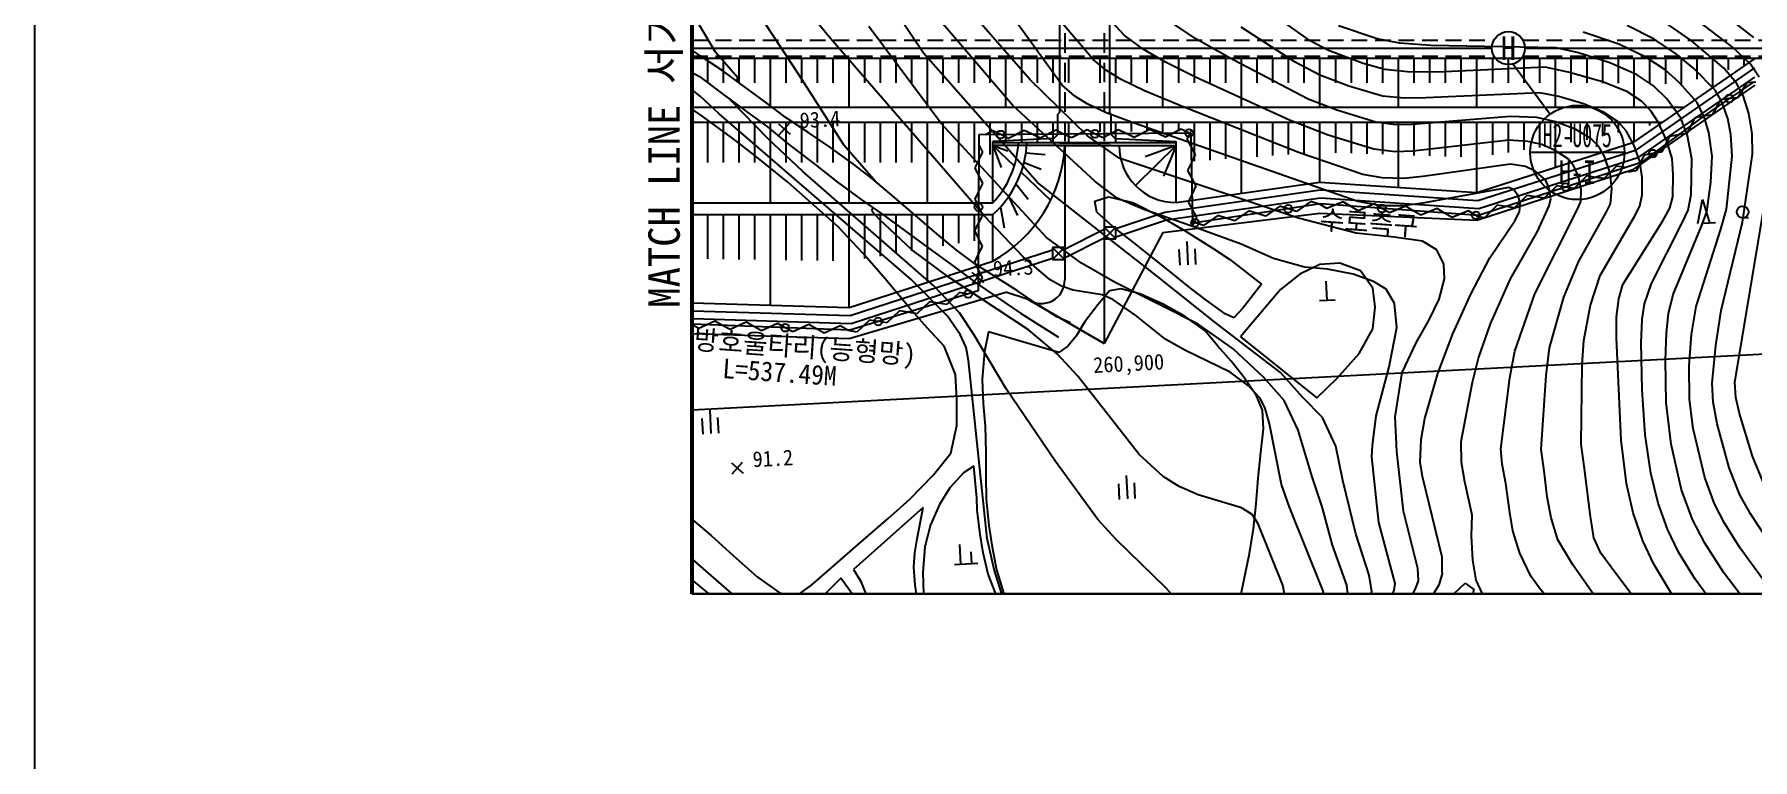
# Model space of a CAD drawing. Header units: millimetres. Extents: x 13158 to 13954, y 1103 to 1809.
# Drawn here: x 13157.9 to 13376.8, y 1392.2 to 1484.6 of the extents above; entities that cross this region are included whole.
import ezdxf
from ezdxf.enums import TextEntityAlignment as Align
from ezdxf.xclip import XClip

# ---------------------------------------------------------------- set-up
doc = ezdxf.new("R2010")
doc.units = ezdxf.units.MM
doc.header["$LTSCALE"] = 10
doc.header["$MEASUREMENT"] = 0
doc.header["$XCLIPFRAME"] = 2
doc.linetypes.add('A-CENTR01', pattern=[2, 1.25, -0.25, 0.25, -0.25])
doc.linetypes.add('HIDDEN', pattern=[0.375, 0.25, -0.125])
for name, color, linetype in [('TN-MACL', 6, 'A-CENTR01'), ('TN-MANH', 4, 'Continuous'), ('TZ-BASE', 253, 'Continuous'), ('TZ-CABL', 4, 'Continuous')]:
    doc.layers.add(name, color=color, linetype=linetype)
doc.layers.add('TX-PAPR', color=2, linetype='Continuous', plot=False)
doc.styles.add('GR', font='GulimChe.ttf')
doc.styles.add('HANA', font='GulimChe.ttf')
doc.styles.add('굴림체', font='GulimChe.ttf')
doc.linetypes.add('ZIGZAG', pattern='A,0.0001,-0.2,[131,ltypeshp.shx,S=0.2,R=0,X=-0.2,Y=0],-0.4,[131,ltypeshp.shx,S=0.2,R=180,X=0.2,Y=0],-0.2', length=0.8001)

# ---------------------------------------------------------------- blocks, each defined once
blk = doc.blocks.new('JD-SGKLSNK8SGJS87')
at = {"layer": 'TZ-BASE', "linetype": 'HIDDEN'}
for p, q in [((47.5, 11.4), (47.5, -17.9)), ((52.5, 11.4), (52.5, -17.9))]:
    blk.add_line(p, q, dxfattribs=at)
at = {"layer": 'TZ-BASE'}
for p, q in [((51.1, -6.93, 101), (38.94, 7.32, 101)), ((55.06, -3.84, 102), (43.62, 8.64, 102)), ((46.8, 7.2), (46.8, -13.7)), ((53.2, 7.2), (53.2, -13.7)), ((13.63, -8.92, 94), (4.82, 4.48, 94)), ((29.51, -6.12, 97), (22.99, 3.57, 97)), ((40.82, -12.74, 98), (27.15, 3.25, 98)), ((3.01, -6, 93), (0, -1.01, 93)), ((17.65, -4.29, 95), (14.43, -0.35, 95)), ((43.06, -9.55, 99), (34.81, -0.09, 99)), ((47.12, -10.15, 100), (40.3, -0.79, 100)), ((64.18, -4.3, 103), (60.96, -2.15, 103)), ((132.51, -5.34, 110), (128.05, -1.95, 110)), ((135.26, -4.15, 111), (130.09, -0.1, 111)), ((37.25, -26.91, 95), (17.65, -4.29, 95)), ((31.72, -15.09, 96), (22.51, -2.74, 96)), ((57.48, -5.62, 102), (55.06, -3.84, 102)), ((68.93, -6.99, 103), (64.18, -4.3, 103)), ((76.82, -7.29, 104), (69.98, -2.82, 104)), ((78.77, -4.55, 105), (75.67, -2.34, 105)), ((87.27, -4.32, 106), (82.38, -2.66, 106)), ((90.15, -4.87, 106), (87.27, -4.32, 106)), ((118.08, -5.01, 107), (113.51, -3.45, 107)), ((122.59, -4.36, 108), (119.14, -2.62, 108)), ((125.44, -6.26, 108), (122.59, -4.36, 108)), ((127.28, -4.52, 109), (123.97, -2.25, 109)), ((1.02, -6.49, 90.5), (0, -5.76, 90.5)), ((3.94, -8.4, 90.5), (1.02, -6.49, 90.5)), ((5.83, -9.28, 93), (3.01, -6, 93)), ((44.01, -22.61, 97), (29.51, -6.12, 97)), ((60.31, -7.29, 102), (57.48, -5.62, 102)), ((81.09, -5.78, 105), (78.77, -4.55, 105)), ((85.5, -7.47, 105), (81.09, -5.78, 105)), ((94.14, -5.15, 106), (90.15, -4.87, 106)), ((110.11, -5.46, 106), (94.14, -5.15, 106)), ((112.92, -6.11, 106), (110.11, -5.46, 106)), ((116.91, -7.36, 106), (112.92, -6.11, 106)), ((121.53, -6.65, 107), (118.08, -5.01, 107)), ((127.63, -8.09, 108), (125.44, -6.26, 108)), ((131.45, -8.06, 109), (127.28, -4.52, 109)), ((134.83, -7.56, 110), (132.51, -5.34, 110)), ((280, -6.8), (0, -6.82)), ((0, -13.02), (0, -6.81)), ((0, -8.6, 94.3), (0.94, -9.1, 94.3)), ((2, -9.92), (2, -6.81)), ((6.68, -10.41, 90.5), (3.94, -8.4, 90.5)), ((4, -9.92), (4, -6.81)), ((6, -9.92), (6, -6.81)), ((8, -9.92), (8, -6.81)), ((10, -13.02), (10, -6.81)), ((12, -9.92), (12, -6.81)), ((14, -9.92), (14, -6.81)), ((16, -9.92), (16, -6.81)), ((18, -9.92), (18, -6.81)), ((20, -13.02), (20, -6.81)), ((22, -9.92), (22, -6.81)), ((24, -9.92), (24, -6.81)), ((26, -9.92), (26, -6.81)), ((28, -9.92), (28, -6.81)), ((30, -13.02), (30, -6.81)), ((32, -9.92), (32, -6.81)), ((34, -9.92), (34, -6.81)), ((36, -9.92), (36, -6.81)), ((38, -9.92), (38, -6.81)), ((40, -13.02), (40, -6.81)), ((42, -9.92), (42, -6.81)), ((44, -9.92), (44, -6.81)), ((46, -9.92), (46, -6.81)), ((48, -9.92), (48, -6.81)), ((52.8, -8.36, 101), (51.1, -6.93, 101)), ((52, -9.92), (52, -6.81)), ((54.69, -9.5, 101), (52.8, -8.36, 101)), ((54, -9.92), (54, -6.81)), ((56, -9.92), (56, -6.81)), ((58, -9.92), (58, -6.81)), ((60, -13.02), (60, -6.81)), ((64.24, -9.23, 102), (60.31, -7.29, 102)), ((62, -9.92), (62, -6.81)), ((64, -9.92), (64, -6.81)), ((66, -9.92), (66, -6.81)), ((68, -9.92), (68, -6.81)), ((78.51, -11.99, 103), (68.93, -6.99, 103)), ((70, -13.02), (70, -6.81)), ((72, -9.92), (72, -6.81)), ((74, -9.92), (74, -6.81)), ((76, -9.92), (76, -6.81)), ((79.99, -8.92, 104), (76.82, -7.29, 104)), ((78, -9.92), (78, -6.81)), ((80, -13.02), (80, -6.81)), ((82, -9.92), (82, -6.81)), ((84, -9.92), (84, -6.81)), ((88.26, -8.2, 105), (85.5, -7.47, 105)), ((86, -9.92), (86, -6.81)), ((88, -9.92), (88, -6.81)), ((91.17, -8.51, 105), (88.26, -8.2, 105)), ((90, -13.02), (90, -6.81)), ((94.94, -8.56, 105), (91.17, -8.51, 105)), ((92, -9.92), (92, -6.81)), ((94, -9.92), (94, -6.81)), ((108.68, -7.94, 105), (94.94, -8.56, 105)), ((96, -9.92), (96, -6.81)), ((98, -9.92), (98, -6.81)), ((100, -13.02), (100, -6.81)), ((102, -9.92), (102, -6.81)), ((104, -9.92), (104, -6.81)), ((106, -9.92), (106, -6.81)), ((108, -9.92), (108, -6.81)), ((111.6, -8.55, 105), (108.68, -7.94, 105)), ((110, -13.02), (110, -6.81)), ((116.01, -9.8, 105), (111.6, -8.55, 105)), ((112, -9.91), (112, -6.81)), ((114, -6.81), (114, -9.91)), ((116, -6.81), (116, -9.94)), ((120.31, -8.85, 106), (116.91, -7.36, 106)), ((118, -6.81), (118, -9.97)), ((120, -6.81), (120, -13.02)), ((120, -17.48), (135.44, -6.81)), ((120.31, -18.43), (135.39, -7.99)), ((123.96, -8.28, 107), (121.53, -6.65, 107)), ((122, -6.81), (122, -10.02)), ((125.77, -9.88, 107), (123.96, -8.28, 107)), ((124, -6.81), (124, -10.04)), ((126, -6.81), (126, -10.07)), ((130.33, -10.84, 108), (127.63, -8.09, 108)), ((128, -6.81), (128, -9.46)), ((130, -6.81), (130, -10.57)), ((133.07, -9.94, 109), (131.45, -8.06, 109)), ((132, -6.81), (132, -8.24)), ((134, -6.81), (134, -7.81)), ((135.95, -9.19, 110), (134.83, -7.56, 110)), ((1.05, -11.63, 92), (0, -10.8, 92)), ((0.94, -9.1, 94.3), (3.88, -11.3, 94.3)), ((5.73, -9.71, 93), (5.83, -9.28, 93)), ((9.2, -12.24, 90.5), (6.68, -10.41, 90.5)), ((19.38, -17.9, 94), (13.63, -8.92, 94)), ((50.39, -16.66, 99), (43.06, -9.55, 99)), ((48.78, -11.61, 100), (47.12, -10.15, 100)), ((57.64, -10.95, 101), (54.69, -9.5, 101)), ((76.11, -14.68, 102), (64.24, -9.23, 102)), ((83.68, -10.34, 104), (79.99, -8.92, 104)), ((87.95, -11.6, 104), (83.68, -10.34, 104)), ((119.08, -11.02, 105), (116.01, -9.8, 105)), ((120, -20.9), (135.45, -10.23)), ((120, -20.9), (135.45, -10.23)), ((122.47, -10.3, 106), (120.31, -8.85, 106)), ((120.61, -19.38), (135.39, -9.18)), ((124.17, -11.94, 106), (122.47, -10.3, 106)), ((128.07, -12.44, 107), (125.77, -9.88, 107)), ((131.18, -12.34, 108), (130.33, -10.84, 108)), ((133.9, -11.53, 109), (133.07, -9.94, 109)), ((134.4, -9.92), (133.23, -11.83)), ((135.52, -9.82), (134.4, -9.92)), ((0, -13.02), (112.53, -13.02)), ((3.46, -13.86, 92), (1.05, -11.63, 92)), ((3.88, -11.3, 94.3), (6.82, -13.49, 94.3)), ((4.95, -12.16, 93), (4.78, -11.97, 93)), ((9.72, -17.06, 93), (4.95, -12.16, 93)), ((12, -14.36, 90.5), (9.2, -12.24, 90.5)), ((51.36, -22.49, 98), (40.82, -12.74, 98)), ((50.33, -12.58, 100), (48.78, -11.61, 100)), ((52.68, -13.71, 100), (50.33, -12.58, 100)), ((62.57, -12.99, 101), (57.64, -10.95, 101)), ((77.38, -18.84, 101), (62.57, -12.99, 101)), ((82.16, -13.38, 103), (78.51, -11.99, 103)), ((90.71, -11.89, 104), (87.95, -11.6, 104)), ((93.48, -11.82, 104), (90.71, -11.89, 104)), ((108, -11.19, 104), (93.48, -11.82, 104)), ((110.43, -11.64, 104), (108, -11.19, 104)), ((113.57, -12.57, 104), (110.43, -11.64, 104)), ((112.53, -13.02), (126.46, -13.02)), ((116.12, -13.65, 104), (113.57, -12.57, 104)), ((120.94, -12.27, 105), (119.08, -11.02, 105)), ((122.16, -13.48, 105), (120.94, -12.27, 105)), ((125.95, -14.42, 106), (124.17, -11.94, 106)), ((129, -14.36, 107), (128.07, -12.44, 107)), ((131.03, -12.06), (129.95, -14.01)), ((132.14, -11.91), (131.03, -12.06)), ((131.97, -14.47, 108), (131.18, -12.34, 108)), ((133.23, -11.83), (132.11, -11.93)), ((134.65, -13.82, 109), (133.9, -11.53, 109)), ((1.4, -14.24, 90.74), (0, -13.29, 90.74)), ((0, -14.94), (112.53, -14.94)), ((0, -25.19), (0, -14.94)), ((5.02, -16.88, 90.74), (1.4, -14.24, 90.74)), ((2, -20.07), (2, -14.94)), ((27.93, -34.97, 92), (3.46, -13.86, 92)), ((4, -20.07), (4, -14.94)), ((6, -20.07), (6, -14.94)), ((6.82, -13.49, 94.3), (9.6, -15.53, 94.3)), ((8, -20.07), (8, -14.94)), ((10, -25.19), (10, -14.94)), ((11.03, -15.14, 93.35), (12.51, -16.47, 93.35)), ((11.1, -16.55, 93.35), (12.44, -15.06, 93.35)), ((14.89, -16.29, 90.5), (12, -14.36, 90.5)), ((12, -20.07), (12, -14.94)), ((14, -20.07), (14, -14.94)), ((16, -20.07), (16, -14.94)), ((18, -20.07), (18, -14.94)), ((20, -25.19), (20, -14.94)), ((22, -20.07), (22, -14.94)), ((24, -20.07), (24, -14.94)), ((26, -20.07), (26, -14.94)), ((28, -20.07), (28, -14.94)), ((30, -25.19), (30, -14.94)), ((45.18, -29.63, 96), (31.72, -15.09, 96)), ((32, -20.07), (32, -14.94)), ((34, -20.07), (34, -14.94)), ((36, -20.07), (36, -14.94)), ((38, -19.06), (38, -14.94)), ((40, -17.55), (40, -14.94)), ((42, -17.55), (42, -14.94)), ((44, -17.55), (44, -14.94)), ((46, -17.55), (46, -14.94)), ((46.8, -13.7), (46.6, -13.9)), ((46.6, -16.5), (46.6, -13.9)), ((48, -17.55), (48, -14.94)), ((52, -16.14), (52, -14.94)), ((56.31, -15.07, 100), (52.68, -13.71, 100)), ((53.2, -13.7), (53.4, -13.9)), ((53.4, -16.5), (53.4, -13.9)), ((54, -17.55), (54, -14.94)), ((56, -16.11), (56, -14.94)), ((84.81, -25.03, 100), (56.31, -15.07, 100)), ((58, -16.07), (58, -14.94)), ((60, -16.14), (60, -14.94)), ((62, -16.08), (62, -14.94)), ((64, -19.89), (64, -14.94)), ((66, -19.75), (66, -14.94)), ((68, -19.6), (68, -14.94)), ((70, -23.98), (70, -14.94)), ((72, -19.32), (72, -14.94)), ((74, -19.17), (74, -14.94)), ((76, -19.03), (76, -14.94)), ((81.04, -16.56, 102), (76.11, -14.68, 102)), ((78, -18.89), (78, -14.94)), ((80, -22.55), (80, -14.94)), ((82, -18.81), (82, -14.94)), ((87.11, -14.93, 103), (82.16, -13.38, 103)), ((84, -18.88), (84, -14.94)), ((86, -18.95), (86, -14.94)), ((89.63, -15.26, 103), (87.11, -14.93, 103)), ((88, -19.01), (88, -14.94)), ((91.77, -15.24, 103), (89.63, -15.26, 103)), ((90, -23.22), (90, -14.94)), ((104.25, -14.2, 103), (91.77, -15.24, 103)), ((92, -19.15), (92, -14.94)), ((94, -19.22), (94, -14.94)), ((96, -19.28), (96, -14.94)), ((98, -19.35), (98, -14.94)), ((100, -23.9), (100, -14.94)), ((102, -19.1), (102, -14.94)), ((104, -18.78), (104, -14.94)), ((107.62, -14.33, 103), (104.25, -14.2, 103)), ((106, -18.46), (106, -14.94)), ((110.03, -14.9, 103), (107.62, -14.33, 103)), ((108, -18.13), (108, -14.94)), ((110, -20.69), (110, -14.94)), ((112.58, -15.86, 103), (110.03, -14.9, 103)), ((112, -17.49), (112, -14.94)), ((112.53, -14.94), (123.68, -14.94)), ((114, -14.94), (114, -17.17)), ((116, -14.94), (116, -16.71)), ((117.97, -14.88, 104), (116.12, -13.65, 104)), ((119.01, -16.04, 104), (117.97, -14.88, 104)), ((118, -14.94), (118, -16.25)), ((120, -14.94), (120, -17.48)), ((120, -14.94), (120, -17.48)), ((122, -14.94), (122, -15.33)), ((123.08, -14.91, 105), (122.16, -13.48, 105)), ((124.15, -17.2, 105), (123.08, -14.91, 105)), ((126.84, -16.67, 106), (125.95, -14.42, 106)), ((127.74, -14.37), (126.73, -16.36)), ((128.84, -14.17), (127.74, -14.37)), ((129.95, -14.01), (128.84, -14.16)), ((129.54, -16.23, 107), (129, -14.36, 107)), ((132.34, -16.5, 108), (131.97, -14.47, 108)), ((135.05, -16.37, 109), (134.65, -13.82, 109)), ((8, -19.18, 90.74), (5.02, -16.88, 90.74)), ((9.6, -15.53, 94.3), (12.12, -17.58, 94.3)), ((14.1, -21.21, 93), (9.72, -17.06, 93)), ((17.51, -18.08, 90.5), (14.89, -16.29, 90.5)), ((38.33, -16.01), (37.33, -16.52)), ((46.1, -17), (38.32, -17.4)), ((38.32, -17.9), (38.32, -17.4)), ((39.33, -16.51), (38.33, -16.01)), ((40.34, -17), (39.33, -16.51)), ((42.33, -15.98), (40.34, -17)), ((43.33, -16.47), (42.33, -15.98)), ((44.34, -16.97), (43.33, -16.47)), ((46.33, -15.95), (44.34, -16.97)), ((46.6, -16.5), (46.1, -17)), ((46.6, -16.5), (46.1, -17)), ((47.33, -16.44), (46.33, -15.95)), ((48.34, -16.93), (47.33, -16.44)), ((50.33, -15.92), (48.34, -16.93)), ((51.33, -16.41), (50.33, -15.92)), ((54.42, -19.52, 99), (50.39, -16.66, 99)), ((52.34, -16.9), (51.33, -16.41)), ((54.33, -15.89), (52.34, -16.9)), ((53.4, -16.5), (53.9, -17)), ((53.9, -17), (61.68, -17.4)), ((55.33, -16.38), (54.33, -15.89)), ((56.34, -16.87), (55.33, -16.38)), ((58.33, -15.85), (56.34, -16.87)), ((59.33, -16.35), (58.33, -15.85)), ((60.34, -16.84), (59.33, -16.35)), ((62.33, -15.82), (60.34, -16.84)), ((61.68, -17.9), (61.68, -17.4)), ((63.33, -16.31), (62.33, -15.82)), ((63.1, -17.07), (63.58, -16.06)), ((64.14, -19.05), (63.1, -17.07)), ((86.84, -18.37, 102), (81.04, -16.56, 102)), ((104.04, -17.21, 102), (91.81, -18.62, 102)), ((100, -23.9), (120, -17.48)), ((106.47, -17.37, 102), (104.04, -17.21, 102)), ((108.25, -17.79, 102), (106.47, -17.37, 102)), ((114.49, -16.99, 103), (112.58, -15.86, 103)), ((115.51, -18.01, 103), (114.49, -16.99, 103)), ((119.98, -17.82, 104), (119.01, -16.04, 104)), ((124.53, -16.74), (123.51, -18.74)), ((124.85, -19.57, 105), (124.15, -17.2, 105)), ((125.63, -16.55), (124.53, -16.74)), ((126.73, -16.36), (125.63, -16.55)), ((127.39, -19.61, 106), (126.84, -16.67, 106)), ((129.97, -19.27, 107), (129.54, -16.23, 107)), ((132.52, -19.24, 108), (132.34, -16.5, 108)), ((135.1, -19.01, 109), (135.05, -16.37, 109)), ((12.22, -22.55, 90.74), (8, -19.18, 90.74)), ((12.12, -17.58, 94.3), (15.68, -20.32, 94.3)), ((20.57, -20.28, 90.5), (17.51, -18.08, 90.5)), ((23.38, -22.46, 94), (19.38, -17.9, 94)), ((36.53, -19.74), (37.04, -18.75)), ((37.04, -18.75), (36.54, -17.74)), ((61.68, -17.55), (38.32, -17.55)), ((46.6, -17.9), (38.32, -17.9)), ((38.32, -25.19), (38.32, -17.9)), ((38.32, -17.9), (41.06, -20.5)), ((38.32, -17.9), (39.37, -20.71)), ((38.32, -17.9), (40.25, -18.59)), ((42.54, -18.82), (44.99, -19.03)), ((53.4, -17.9), (46.6, -17.9)), ((46.8, -17.55), (53.2, -17.55)), ((46.8, -17.9), (53.2, -17.9)), ((46.8, -17.9), (53.2, -17.9)), ((47.5, -17.9), (47.5, -17.91)), ((47.5, -17.9), (47.5, -35.02)), ((52.5, -17.9), (52.5, -43.1)), ((53.4, -17.9), (61.68, -17.9)), ((77.28, -27.15, 99), (54.42, -19.52, 99)), ((61.68, -17.9), (56.49, -22.99)), ((61.68, -17.9), (57.71, -19.34)), ((61.68, -17.9), (60.07, -21.79)), ((61.68, -25.17), (61.68, -17.9)), ((63.66, -20.06), (64.14, -19.05)), ((85.44, -21.57, 101), (77.38, -18.84, 101)), ((89.59, -18.7, 102), (86.84, -18.37, 102)), ((91.81, -18.62, 102), (89.59, -18.7, 102)), ((100.12, -24.91), (120.31, -18.43)), ((100.25, -25.92), (120.61, -19.38)), ((109.89, -18.47, 102), (108.25, -17.79, 102)), ((111.68, -19.64, 102), (109.89, -18.47, 102)), ((112.36, -20.52, 102), (111.68, -19.64, 102)), ((116.24, -19.3, 103), (115.51, -18.01, 103)), ((116.96, -21.41, 103), (116.24, -19.3, 103)), ((120.73, -19.92, 104), (119.98, -17.82, 104)), ((121.31, -19.12), (120.3, -21.12)), ((122.41, -18.93), (121.31, -19.12)), ((123.51, -18.74), (122.41, -18.93)), ((125.01, -21.58, 105), (124.85, -19.57, 105)), ((127.28, -24.15, 106), (127.39, -19.61, 106)), ((129.8, -22.56, 107), (129.97, -19.27, 107)), ((131.77, -26, 108), (132.52, -19.24, 108)), ((133.84, -27.67, 109), (135.1, -19.01, 109)), ((30.86, -35.79, 93), (14.1, -21.21, 93)), ((15.68, -20.32, 94.3), (18.54, -22.58, 94.3)), ((23.03, -22.17, 90.5), (20.57, -20.28, 90.5)), ((36.53, -19.74), (36.03, -20.74)), ((36.03, -20.74), (37.02, -22.75)), ((41.92, -21.31), (45.68, -24.87)), ((42.3, -20.05), (44.5, -20.91)), ((63.18, -21.07), (63.66, -20.06)), ((64.22, -23.05), (63.18, -21.07)), ((87.92, -22.01, 101), (85.44, -21.57, 101)), ((93.09, -21.84, 101), (90.65, -22.11, 101)), ((104.29, -20.28, 101), (93.09, -21.84, 101)), ((100, -27.4), (120, -20.9)), ((100, -27.4), (120, -20.9)), ((106.2, -20.59, 101), (104.29, -20.28, 101)), ((107.42, -21.18, 101), (106.2, -20.59, 101)), ((108.72, -22.26, 101), (107.42, -21.18, 101)), ((112.92, -21.86, 102), (112.36, -20.52, 102)), ((113.98, -21.78), (112.39, -23.36)), ((113.26, -23.5, 102), (112.92, -21.86, 102)), ((115.08, -21.95), (113.98, -21.78)), ((117.78, -20.54), (116.19, -22.11)), ((117.18, -23.43, 103), (116.96, -21.41, 103)), ((118.88, -20.7), (117.78, -20.54)), ((120.3, -21.12), (119.2, -21.31)), ((121.05, -21.97, 104), (120.73, -19.92, 104)), ((124.97, -24.44, 105), (125.01, -21.58, 105)), ((15.2, -25.21, 90.74), (12.22, -22.55, 90.74)), ((18.54, -22.58, 94.3), (21.56, -24.79, 94.3)), ((25.79, -24.52, 90.5), (23.03, -22.17, 90.5)), ((36.51, -23.74), (36.01, -24.74)), ((37.02, -22.75), (36.51, -23.74)), ((41.29, -22.8), (42.82, -24.72)), ((49.73, -27.12, 97), (44.01, -22.61, 97)), ((54.15, -24.62, 98), (51.36, -22.49, 98)), ((60.23, -26.39), (80.04, -23.56)), ((61.68, -25.17), (80, -22.55)), ((63.26, -25.07), (63.74, -24.06)), ((63.74, -24.06), (64.22, -23.05)), ((80, -22.55), (100, -23.9)), ((80.04, -23.56), (100.12, -24.91)), ((90.65, -22.11, 101), (87.92, -22.01, 101)), ((104.06, -23.23, 100), (93.04, -25.23, 100)), ((104.68, -23.54, 100), (104.06, -23.23, 100)), ((105.26, -24.29, 100), (104.68, -23.54, 100)), ((110.17, -23.03), (108.58, -24.6)), ((109.14, -23.23, 101), (108.72, -22.26, 101)), ((109.39, -24.7, 101), (109.14, -23.23, 101)), ((111.28, -23.19), (110.17, -23.03)), ((112.39, -23.36), (111.28, -23.19)), ((113.22, -25.04, 102), (113.26, -23.5, 102)), ((116.19, -22.11), (115.08, -21.95)), ((117, -25.31, 103), (117.18, -23.43, 103)), ((121.04, -24.18, 104), (121.05, -21.97, 104)), ((129.28, -26.34, 107), (129.8, -22.56, 107)), ((132.87, -48.05, 110), (137.2, -22.08, 110)), ((0, -25.19), (38.32, -25.19)), ((18.56, -28.19, 90.74), (15.2, -25.21, 90.74)), ((21.56, -24.79, 94.3), (24.46, -26.79, 94.3)), ((22.93, -25.99, 94), (23.08, -25.83, 94)), ((23.01, -26.34, 94), (22.93, -25.99, 94)), ((28.41, -26.76, 90.5), (25.79, -24.52, 90.5)), ((36.01, -24.74), (37, -26.75)), ((39.28, -25.74), (39.77, -28.37)), ((40.33, -24.41), (41.47, -26.8)), ((51.32, -24.98, 97.68), (53.04, -24.43, 97.68)), ((51.57, -26.39, 97.68), (51.32, -24.98, 97.68)), ((53.04, -24.43, 97.68), (56.15, -25.16, 97.68)), ((57.56, -26.04, 98), (54.15, -24.62, 98)), ((56.15, -25.16, 97.68), (59.7, -26.94, 97.68)), ((63.56, -28.14, 98), (57.56, -26.04, 98)), ((60.46, -27.37), (80.08, -24.56)), ((64.3, -27.05), (63.26, -25.07)), ((70.94, -26.21), (69.11, -27.49)), ((72, -26.55), (70.94, -26.21)), ((74.9, -25.61), (73.07, -26.9)), ((75.96, -25.96), (74.9, -25.61)), ((77.02, -26.31), (75.96, -25.96)), ((78.85, -25.02), (77.02, -26.31)), ((79.91, -25.37), (78.85, -25.02)), ((80.87, -25.9), (79.91, -25.33)), ((80.08, -24.56), (100.25, -25.92)), ((82.94, -25.05), (80.87, -25.9)), ((83.9, -25.62), (82.94, -25.05)), ((84.86, -26.2), (83.9, -25.62)), ((87.89, -25.56, 100), (84.81, -25.03, 100)), ((86.93, -25.34), (84.86, -26.2)), ((87.89, -25.92), (86.93, -25.34)), ((90.66, -25.6, 100), (87.89, -25.56, 100)), ((88.85, -26.49), (87.89, -25.92)), ((90.92, -25.64), (88.85, -26.49)), ((93.04, -25.23, 100), (90.66, -25.6, 100)), ((91.88, -26.21), (90.92, -25.64)), ((92.84, -26.78), (91.88, -26.21)), ((94.91, -25.93), (92.84, -26.78)), ((95.87, -26.5), (94.91, -25.93)), ((98.9, -26.22), (96.83, -27.07)), ((99.86, -26.79), (98.9, -26.22)), ((102.57, -25.51), (100.98, -27.09)), ((103.68, -25.68), (102.57, -25.51)), ((104.78, -25.84), (103.68, -25.68)), ((106.37, -24.27), (104.78, -25.84)), ((105.5, -25.19, 100), (105.26, -24.29, 100)), ((105.41, -26.36, 100), (105.5, -25.19, 100)), ((107.48, -24.43), (106.37, -24.27)), ((107.39, -36.8, 102), (112.87, -25.92, 102)), ((108.58, -24.6), (107.48, -24.43)), ((107.7, -28.86, 101), (109.18, -25.57, 101)), ((109.18, -25.57, 101), (109.39, -24.7, 101)), ((112.87, -25.92, 102), (113.22, -25.04, 102)), ((116.46, -26.44, 103), (117, -25.31, 103)), ((120.11, -26.84, 104), (120.73, -25.62, 104)), ((120.73, -25.62, 104), (121.04, -24.18, 104)), ((123.68, -27.47, 105), (124.56, -25.87, 105)), ((124.56, -25.87, 105), (124.97, -24.44, 105)), ((126.16, -27.75, 106), (126.89, -26.13, 106)), ((126.89, -26.13, 106), (127.28, -24.15, 106)), ((128.14, -27.81, 92.35), (128.73, -24.77, 92.35)), ((128.73, -24.77, 92.35), (129.63, -27.73, 92.35)), ((131.07, -28.57, 108), (131.77, -26, 108)), ((0, -26.69), (38.32, -26.69)), ((0, -37.92), (0, -26.69)), ((2, -32.34), (2, -26.69)), ((4, -32.37), (4, -26.69)), ((6, -32.4), (6, -26.69)), ((8, -32.43), (8, -26.69)), ((10, -38.23), (10, -26.69)), ((12, -32.49), (12, -26.69)), ((14, -32.53), (14, -26.69)), ((16, -32.56), (16, -26.69)), ((18, -32.59), (18, -26.69)), ((21.77, -31.6, 90.74), (18.56, -28.19, 90.74)), ((20, -38.54), (20, -26.69)), ((22, -32.29), (22, -26.69)), ((23.87, -27.31, 94), (23.01, -26.34, 94)), ((27.97, -31.15, 94), (23.87, -27.31, 94)), ((24, -31.97), (24, -26.69)), ((24.46, -26.79, 94.3), (27.65, -29.13, 94.3)), ((26, -31.65), (26, -26.69)), ((28, -31.32), (28, -26.69)), ((31.17, -29.15, 90.5), (28.41, -26.76, 90.5)), ((30, -35.31), (30, -26.69)), ((32, -30.68), (32, -26.69)), ((34, -30.35), (34, -26.69)), ((36.49, -27.74), (35.99, -28.74)), ((36, -30.03), (36, -26.69)), ((37, -26.75), (36.49, -27.74)), ((42.17, -32.08, 95), (37.25, -26.91, 95)), ((38.32, -32.62), (38.32, -26.69)), ((59.07, -34.39, 97), (49.73, -27.12, 97)), ((53.59, -28.2, 97.68), (51.57, -26.39, 97.68)), ((54, -28.29), (52.5, -29.79)), ((52.5, -28.29), (54, -29.79)), ((54, -28.29), (52.5, -28.29)), ((52.5, -28.29), (52.5, -29.79)), ((56.21, -30.19, 97.68), (53.59, -28.2, 97.68)), ((54, -28.46), (60.23, -26.39)), ((54, -29.52), (60.46, -27.37)), ((54, -29.79), (54, -28.29)), ((59.7, -26.94, 97.68), (62.94, -28.83, 97.68)), ((60, -28.99), (80, -26.52)), ((60, -28.99), (80, -26.52)), ((69.97, -30.48, 98), (63.56, -28.14, 98)), ((63.82, -28.06), (64.3, -27.05)), ((65.15, -28.08), (64.09, -27.74)), ((66.98, -26.8), (65.15, -28.08)), ((68.05, -27.14), (66.98, -26.8)), ((69.11, -27.49), (68.05, -27.14)), ((73.07, -26.9), (72, -26.55)), ((84.6, -29.04, 99), (77.28, -27.15, 99)), ((80, -26.52), (100, -27.4)), ((80, -26.52), (100, -27.4)), ((96.83, -27.07), (95.87, -26.5)), ((100.98, -27.09), (99.88, -26.92)), ((101.65, -32.21, 100), (104.81, -27.5, 100)), ((104.81, -27.5, 100), (105.41, -26.36, 100)), ((112.98, -32.62, 103), (116.46, -26.44, 103)), ((115.68, -34.45, 104), (120.11, -26.84, 104)), ((118.59, -35.59, 105), (123.68, -27.47, 105)), ((122.24, -35.48, 106), (126.16, -27.75, 106)), ((125.01, -36.88, 107), (128.62, -28.16, 107)), ((128.62, -28.16, 107), (129.28, -26.34, 107)), ((128.89, -27.77, 92.35), (130.38, -27.69, 92.35)), ((131.11, -38.91, 109), (133.84, -27.67, 109)), ((133.89, -27.11, 92.35), (134.59, -27.07, 92.35)), ((27.65, -29.13, 94.3), (30.67, -31.36, 94.3)), ((33.65, -31.19, 90.5), (31.17, -29.15, 90.5)), ((35.99, -28.74), (36.98, -30.75)), ((49.63, -32.88, 96), (45.18, -29.63, 96)), ((47.44, -31.09), (52.5, -28.53)), ((47.44, -32.21), (52.5, -29.65)), ((60, -28.99), (52.5, -43.1)), ((60, -28.99), (52.5, -43.1)), ((52.5, -29.79), (54, -29.79)), ((58.33, -31.9, 97.68), (56.21, -30.19, 97.68)), ((62.94, -28.83, 97.68), (66.25, -30.93, 97.68)), ((63.03, -30.1, 96.99), (63.18, -33.09, 96.99)), ((74.07, -32.27, 98), (69.97, -30.48, 98)), ((89.44, -29.59, 99), (84.6, -29.04, 99)), ((93.08, -30.07, 99), (89.44, -29.59, 99)), ((94.88, -31.18, 99), (93.08, -30.07, 99)), ((104.28, -34.88, 101), (107.7, -28.86, 101)), ((127.91, -38.38, 108), (131.07, -28.57, 108)), ((20, -38.54), (38.32, -32.62)), ((20.14, -39.55), (45.94, -31.2)), ((20.29, -40.55), (45.94, -32.25)), ((24.62, -34.86, 90.74), (21.77, -31.6, 90.74)), ((32.77, -34.7, 94), (27.97, -31.15, 94)), ((30.67, -31.36, 94.3), (33.31, -33.28, 94.3)), ((36.15, -33.04, 90.5), (33.65, -31.19, 90.5)), ((36.47, -31.74), (35.97, -32.74)), ((35.97, -32.74), (36.96, -34.75)), ((36.98, -30.75), (36.47, -31.74)), ((45.62, -35, 95), (42.17, -32.08, 95)), ((47.44, -30.9), (45.94, -32.4)), ((45.94, -30.9), (47.44, -32.4)), ((47.44, -30.9), (45.94, -30.9)), ((45.94, -30.9), (45.94, -32.4)), ((45.94, -32.4), (47.44, -32.4)), ((47.44, -32.4), (47.44, -30.9)), ((60.83, -33.91, 97.68), (58.33, -31.9, 97.68)), ((62.18, -33.14, 96.99), (62.08, -31.15, 96.99)), ((64.18, -33.04, 96.99), (64.08, -31.04, 96.99)), ((66.25, -30.93, 97.68), (68.51, -32.4, 97.68)), ((68.51, -32.4, 97.68), (72.57, -35.57, 97.68)), ((78.01, -33.4, 98), (74.07, -32.27, 98)), ((95.77, -33.01, 99), (94.88, -31.18, 99)), ((99.25, -36.74, 100), (101.65, -32.21, 100)), ((111.08, -37.22, 103), (112.98, -32.62, 103)), ((27.65, -38.54, 90.74), (24.62, -34.86, 90.74)), ((32.56, -39.63, 92), (27.93, -34.97, 92)), ((42.86, -41.39, 94), (32.77, -34.7, 94)), ((33.31, -33.28, 94.3), (36.29, -35.49, 94.3)), ((35.65, -34.02, 94.28), (37.14, -35.36, 94.28)), ((35.73, -35.43, 94.28), (37.07, -33.94, 94.28)), ((38.91, -34.81, 90.5), (36.15, -33.04, 90.5)), ((36.96, -34.75), (36.45, -35.74)), ((41.46, -36.4, 90.5), (38.91, -34.81, 90.5)), ((47.05, -35.8, 95), (45.62, -35, 95)), ((53.9, -35.33, 96), (49.63, -32.88, 96)), ((66.61, -40.41, 97), (59.07, -34.39, 97)), ((63.51, -36.08, 97.68), (60.83, -33.91, 97.68)), ((77.45, -34.3, 97.34), (74.98, -36.23, 97.34)), ((79.98, -33.07, 97.34), (77.45, -34.3, 97.34)), ((80.96, -33.65, 98), (78.01, -33.4, 98)), ((82.53, -32.87, 97.34), (79.98, -33.07, 97.34)), ((84.21, -34.28, 98), (80.96, -33.65, 98)), ((85.16, -33.84, 97.34), (82.53, -32.87, 97.34)), ((86.8, -35.21, 98), (84.21, -34.28, 98)), ((86.75, -36.08, 97.34), (85.16, -33.84, 97.34)), ((95.2, -37.45, 99), (95.87, -34.87, 99)), ((95.87, -34.87, 99), (95.77, -33.01, 99)), ((101.73, -40.62, 101), (104.28, -34.88, 101)), ((114.48, -38.23, 104), (115.68, -34.45, 104)), ((0, -51.55), (280, -36.92)), ((20, -42.47), (40, -36.56)), ((20, -42.47), (40, -36.56)), ((34.06, -39.21, 93), (30.86, -35.79, 93)), ((34.08, -36.62), (32.46, -38.16)), ((35.18, -36.81), (34.08, -36.62)), ((36.29, -35.49, 94.3), (38.67, -37.1, 94.3)), ((38.67, -37.1, 94.3), (41.84, -39.24, 94.3)), ((42.81, -37.5), (40, -36.56)), ((42.81, -37.5), (40, -36.56)), ((43.98, -38.11, 90.5), (41.46, -36.4, 90.5)), ((48.56, -36.33, 95), (47.05, -35.8, 95)), ((52.25, -36.92, 95), (48.56, -36.33, 95)), ((53.19, -36.41, 93.94), (51.72, -38.19, 93.94)), ((53.62, -37.51, 95), (52.25, -36.92, 95)), ((54.64, -36.16, 93.94), (53.19, -36.41, 93.94)), ((59.95, -38.35, 96), (53.9, -35.33, 96)), ((57.07, -36.78, 93.94), (54.64, -36.16, 93.94)), ((60.02, -38.11, 93.94), (57.07, -36.78, 93.94)), ((65.47, -37.55, 97.68), (63.51, -36.08, 97.68)), ((74.98, -36.23, 97.34), (69.86, -42.27, 97.34)), ((71.54, -36.85, 97.68), (70.17, -38.63, 97.68)), ((72.57, -35.57, 97.68), (71.54, -36.85, 97.68)), ((80.93, -37.59, 98.58), (80.8, -35.19, 98.58)), ((87.04, -38.5, 97.34), (86.75, -36.08, 97.34)), ((88.45, -36.2, 98), (86.8, -35.21, 98)), ((89.48, -38.01, 98), (88.45, -36.2, 98)), ((96.93, -41.86, 100), (99.25, -36.74, 100)), ((104.82, -44.07, 102), (107.39, -36.8, 102)), ((118.07, -37.44, 105), (118.59, -35.59, 105)), ((121.33, -38.05, 106), (122.24, -35.48, 106)), ((124.41, -39.3, 107), (125.01, -36.88, 107)), ((0, -37.92), (0, -37.92)), ((0, -37.92), (20, -38.54)), ((0, -38.94), (0.06, -38.93)), ((0.06, -38.93), (20.14, -39.55)), ((26.43, -38.95), (24.81, -40.49)), ((27.53, -39.14), (26.43, -38.95)), ((28.63, -39.33), (27.53, -39.14)), ((29.99, -41.16, 90.74), (27.65, -38.54, 90.74)), ((30.26, -37.79), (28.63, -39.33)), ((31.36, -37.97), (30.26, -37.79)), ((32.46, -38.16), (31.36, -37.97)), ((35.89, -41.97, 93), (34.06, -39.21, 93)), ((41.84, -39.24, 94.3), (46.68, -42.31, 94.3)), ((42.81, -37.5), (52.5, -43.1)), ((52.5, -43.1), (42.81, -37.5)), ((52.5, -43.1), (42.81, -37.5)), ((46.48, -39.7, 90.5), (43.98, -38.11, 90.5)), ((51.72, -38.19, 93.94), (50.02, -40.41, 93.94)), ((56.55, -39.55, 95), (53.62, -37.51, 95)), ((64.48, -40.66, 96), (59.95, -38.35, 96)), ((62.82, -39.68, 93.94), (60.02, -38.11, 93.94)), ((67.93, -39.32, 97.68), (65.47, -37.55, 97.68)), ((69.02, -39.83, 97.68), (67.93, -39.32, 97.68)), ((70.17, -38.63, 97.68), (69.02, -39.83, 97.68)), ((79.93, -37.64, 98.58), (81.93, -37.53, 98.58)), ((86.73, -41.25, 97.34), (87.04, -38.5, 97.34)), ((89.78, -41.07, 98), (89.48, -38.01, 98)), ((93.88, -40.19, 99), (95.2, -37.45, 99)), ((109.23, -43.67, 103), (111.08, -37.22, 103)), ((113.63, -42.74, 104), (114.48, -38.23, 104)), ((117.76, -39.7, 105), (118.07, -37.44, 105)), ((121.04, -40.05, 106), (121.33, -38.05, 106)), ((124.13, -41.73, 107), (124.41, -39.3, 107)), ((127.34, -41.95, 108), (127.91, -38.38, 108)), ((130.41, -43.37, 109), (131.11, -38.91, 109)), ((0.87, -41.18), (-0.12, -40.65)), ((0, -39.95), (0.13, -39.93)), ((0.13, -39.93), (20.29, -40.55)), ((2.9, -40.26), (0.87, -41.18)), ((3.88, -40.8), (2.9, -40.26)), ((4.86, -41.33), (3.88, -40.8)), ((6.9, -40.41), (4.86, -41.33)), ((7.88, -40.95), (6.9, -40.41)), ((8.86, -41.48), (7.88, -40.95)), ((10.9, -40.56), (8.86, -41.48)), ((11.88, -41.1), (10.9, -40.56)), ((12.86, -41.64), (11.88, -41.1)), ((14.89, -40.71), (12.86, -41.64)), ((15.87, -41.25), (14.89, -40.71)), ((16.85, -41.79), (15.87, -41.25)), ((18.89, -40.86), (16.85, -41.79)), ((19.87, -41.4), (18.89, -40.86)), ((20.98, -41.66), (19.88, -41.47)), ((22.6, -40.12), (20.98, -41.66)), ((23.71, -40.31), (22.6, -40.12)), ((24.81, -40.49), (23.71, -40.31)), ((32.12, -43.47, 90.74), (29.99, -41.16, 90.74)), ((34.16, -41.95, 92), (32.56, -39.63, 92)), ((46.56, -44.46, 94), (42.86, -41.39, 94)), ((48.2, -40.47, 90.5), (46.48, -39.7, 90.5)), ((50.02, -40.41, 93.94), (48.96, -42.17, 93.94)), ((60.35, -42.59, 95), (56.55, -39.55, 95)), ((65.34, -41.45, 93.94), (62.82, -39.68, 93.94)), ((68.92, -43.77, 96), (64.48, -40.66, 96)), ((67, -43.46, 93.94), (65.34, -41.45, 93.94)), ((71.2, -43.92, 97), (66.61, -40.41, 97)), ((85, -44.38, 97.34), (86.73, -41.25, 97.34)), ((88.83, -46.07, 98), (89.78, -41.07, 98)), ((92.28, -42.95, 99), (93.88, -40.19, 99)), ((100.18, -44.99, 101), (101.73, -40.62, 101)), ((117.76, -42.42, 105), (117.76, -39.7, 105)), ((120.92, -43.03, 106), (121.04, -40.05, 106)), ((0, -41.82), (0, -41.82)), ((0, -41.82), (20, -42.47)), ((0, -41.82), (0, -41.82)), ((0, -41.82), (20, -42.47)), ((33.55, -47.06, 90.74), (32.12, -43.47, 90.74)), ((34.93, -43.6, 92), (34.16, -41.95, 92)), ((35.23, -45.28, 92), (34.93, -43.6, 92)), ((40.02, -48.89, 93), (35.89, -41.97, 93)), ((37.77, -41.64, 93.94), (37.27, -44.13, 93.94)), ((46.75, -44.27, 93.94), (37.77, -41.64, 93.94)), ((47.86, -43.47, 93.94), (46.75, -44.27, 93.94)), ((48.96, -42.17, 93.94), (47.86, -43.47, 93.94)), ((62.88, -43.98, 95), (60.35, -42.59, 95)), ((68.67, -45.36, 93.94), (67, -43.46, 93.94)), ((72.86, -47.44, 96), (68.92, -43.77, 96)), ((69.86, -42.27, 97.34), (79.6, -50.01, 97.34)), ((90.48, -46.79, 99), (92.28, -42.95, 99)), ((95.03, -46.93, 100), (96.93, -41.86, 100)), ((108.81, -47.17, 103), (109.23, -43.67, 103)), ((113.42, -45.81, 104), (113.63, -42.74, 104)), ((118.35, -55.43, 105), (117.76, -42.42, 105)), ((121.04, -49, 106), (120.92, -43.03, 106)), ((124, -45.23, 107), (124.13, -41.73, 107)), ((127.05, -45.92, 108), (127.34, -41.95, 108)), ((129.97, -48.17, 109), (130.41, -43.37, 109)), ((37.6, -67.96, 92), (35.23, -45.28, 92)), ((37.27, -44.13, 93.94), (36.98, -47.69, 93.94)), ((49.14, -47.28, 94), (46.56, -44.46, 94)), ((68.54, -46.77, 95), (62.88, -43.98, 95)), ((70.31, -47.38, 93.94), (68.67, -45.36, 93.94)), ((74.96, -46.79, 97), (71.2, -43.92, 97)), ((82.2, -47.52, 97.34), (85, -44.38, 97.34)), ((99.44, -48.02, 101), (100.18, -44.99, 101)), ((104.18, -47.49, 102), (104.82, -44.07, 102)), ((113.26, -55.93, 104), (113.42, -45.81, 104)), ((124.11, -50.62, 107), (124, -45.23, 107)), ((127.07, -50.26, 108), (127.05, -45.92, 108)), ((33.74, -50.28, 90.74), (33.55, -47.06, 90.74)), ((36.98, -47.69, 93.94), (37.08, -50.79, 93.94)), ((56.97, -57.26, 94), (49.14, -47.28, 94)), ((70.88, -48.48, 95), (68.54, -46.77, 95)), ((71.9, -49.79, 93.94), (70.31, -47.38, 93.94)), ((75.42, -50.38, 96), (72.86, -47.44, 96)), ((77.81, -49.99, 97), (74.96, -46.79, 97)), ((79.6, -50.01, 97.34), (82.2, -47.52, 97.34)), ((87.15, -52.31, 98), (88.83, -46.07, 98)), ((89.57, -52.45, 99), (90.48, -46.79, 99)), ((93.35, -52.64, 100), (95.03, -46.93, 100)), ((98, -55.59, 101), (99.44, -48.02, 101)), ((103.05, -56.51, 102), (104.18, -47.49, 102)), ((108.17, -56.62, 103), (108.81, -47.17, 103)), ((132.97, -49.97, 110), (132.87, -48.05, 110)), ((33.74, -53.54, 90.74), (33.74, -50.28, 90.74)), ((46.29, -58.12, 93), (40.02, -48.89, 93)), ((72.36, -50.08, 95), (70.88, -48.48, 95)), ((72.69, -51.59, 93.94), (71.9, -49.79, 93.94)), ((73.01, -51.37, 95), (72.36, -50.08, 95)), ((80.34, -52.53, 97), (77.81, -49.99, 97)), ((121.43, -54.76, 106), (121.04, -49, 106)), ((127.56, -53.94, 108), (127.07, -50.26, 108)), ((130.11, -50.56, 109), (129.97, -48.17, 109)), ((133.43, -52.02, 110), (132.97, -49.97, 110)), ((2.26, -51.59, 90.84), (2.41, -54.59, 90.84)), ((37.08, -50.79, 93.94), (37.36, -53.63, 93.94)), ((72.79, -53.98, 93.94), (72.69, -51.59, 93.94)), ((73.59, -53.33, 95), (73.01, -51.37, 95)), ((77.22, -54.16, 96), (75.42, -50.38, 96)), ((82.01, -56.19, 97), (80.34, -52.53, 97)), ((86.68, -56.08, 98), (87.15, -52.31, 98)), ((89.8, -56.85, 99), (89.57, -52.45, 99)), ((124.76, -55.94, 107), (124.11, -50.62, 107)), ((130.61, -53.36, 109), (130.11, -50.56, 109)), ((135.08, -57.47, 110), (133.43, -52.02, 110)), ((1.41, -54.64, 90.84), (1.31, -52.64, 90.84)), ((3.41, -54.53, 90.84), (3.31, -52.54, 90.84)), ((32.96, -57.06, 90.74), (33.74, -53.54, 90.74)), ((37.36, -53.63, 93.94), (37.41, -56.97, 93.94)), ((72.47, -56.98, 93.94), (72.79, -53.98, 93.94)), ((75.11, -61.06, 95), (73.59, -53.33, 95)), ((79, -60.09, 96), (77.22, -54.16, 96)), ((92.89, -55.33, 100), (93.35, -52.64, 100)), ((129.04, -60.16, 108), (127.56, -53.94, 108)), ((132.12, -58.93, 109), (130.61, -53.36, 109)), ((82.9, -60.55, 97), (82.01, -56.19, 97)), ((86.62, -57.55, 98), (86.68, -56.08, 98)), ((90.63, -64.47, 99), (89.8, -56.85, 99)), ((92.77, -58.2, 100), (92.89, -55.33, 100)), ((98.01, -58.26, 101), (98, -55.59, 101)), ((103.22, -58.46, 102), (103.05, -56.51, 102)), ((108.58, -59.31, 103), (108.17, -56.62, 103)), ((113.64, -58.71, 104), (113.26, -55.93, 104)), ((119.05, -60.95, 105), (118.35, -55.43, 105)), ((122.17, -59.64, 106), (121.43, -54.76, 106)), ((126.04, -61.74, 107), (124.76, -55.94, 107)), ((5.03, -58.3, 91.16), (6.51, -59.64, 91.16)), ((5.1, -59.71, 91.16), (6.44, -58.23, 91.16)), ((30.77, -59.82, 90.74), (32.96, -57.06, 90.74)), ((35.91, -58.73, 91.82), (34.6, -59.59, 91.82)), ((36.28, -62.78, 91.82), (35.91, -58.73, 91.82)), ((37.41, -56.97, 93.94), (37.45, -59.93, 93.94)), ((51.71, -65.53, 93), (46.29, -58.12, 93)), ((60.01, -60.03, 94), (56.97, -57.26, 94)), ((72.14, -60.26, 93.94), (72.47, -56.98, 93.94)), ((87.51, -65.91, 98), (86.62, -57.55, 98)), ((93.04, -60.06, 100), (92.77, -58.2, 100)), ((98.45, -60.71, 101), (98.01, -58.26, 101)), ((103.68, -60.93, 102), (103.22, -58.46, 102)), ((114.46, -65.13, 104), (113.64, -58.71, 104)), ((133.48, -62.38, 109), (132.12, -58.93, 109)), ((136.51, -60.87, 110), (135.08, -57.47, 110)), ((27.77, -62.95, 90.74), (30.77, -59.82, 90.74)), ((34.6, -59.59, 91.82), (32.83, -61.5, 91.82)), ((37.45, -59.93, 93.94), (37.49, -62.93, 93.94)), ((54.47, -62.97, 93.07), (54.36, -60.97, 93.07)), ((55.31, -59.92, 93.07), (55.47, -62.91, 93.07)), ((56.47, -62.86, 93.07), (56.36, -60.86, 93.07)), ((62.08, -61.33, 94), (60.01, -60.03, 94)), ((71.87, -63.54, 93.94), (72.14, -60.26, 93.94)), ((76.13, -63.93, 95), (75.11, -61.06, 95)), ((80.27, -63.9, 96), (79, -60.09, 96)), ((84.57, -67.35, 97), (82.9, -60.55, 97)), ((95.55, -70.33, 100), (93.04, -60.06, 100)), ((98.92, -62.86, 101), (98.45, -60.71, 101)), ((104.17, -64.65, 102), (103.68, -60.93, 102)), ((108.94, -62.65, 103), (108.58, -59.31, 103)), ((119.89, -64.66, 105), (119.05, -60.95, 105)), ((123.07, -63.42, 106), (122.17, -59.64, 106)), ((130.27, -63.51, 108), (129.04, -60.16, 108)), ((24.97, -65.39, 90.74), (27.77, -62.95, 90.74)), ((32.83, -61.5, 91.82), (31.51, -63.59, 91.82)), ((36.33, -64.35, 91.82), (36.28, -62.78, 91.82)), ((37.49, -62.93, 93.94), (37.8, -66.29, 93.94)), ((64.5, -62.37, 94), (62.08, -61.33, 94)), ((70.02, -64.03, 94), (64.5, -62.37, 94)), ((99.38, -64.97, 101), (98.92, -62.86, 101)), ((109.44, -65.32, 103), (108.94, -62.65, 103)), ((124.26, -66.77, 106), (123.07, -63.42, 106)), ((127.44, -65.53, 107), (126.04, -61.74, 107)), ((134.83, -64.81, 109), (133.48, -62.38, 109)), ((0, -65.52, 90.74), (2.44, -67.57, 90.74)), ((29.45, -64.01, 91.38), (20.56, -71.87, 91.38)), ((21.55, -68.38, 90.74), (24.97, -65.39, 90.74)), ((28.7, -67.99, 91.38), (29.45, -64.01, 91.38)), ((31.51, -63.59, 91.82), (30.4, -66.21, 91.82)), ((36.73, -67.37, 91.82), (36.33, -64.35, 91.82)), ((54.04, -68.08, 93), (51.71, -65.53, 93)), ((71.37, -64.87, 94), (70.02, -64.03, 94)), ((72.13, -66.07, 94), (71.37, -64.87, 94)), ((71.51, -66.69, 93.94), (71.87, -63.54, 93.94)), ((80.38, -74.54, 95), (76.13, -63.93, 95)), ((81.59, -68.81, 96), (80.27, -63.9, 96)), ((92.47, -71.74, 99), (90.63, -64.47, 99)), ((99.3, -67.6, 101), (99.38, -64.97, 101)), ((104.58, -66.96, 102), (104.17, -64.65, 102)), ((110.32, -68.11, 103), (109.44, -65.32, 103)), ((114.89, -67.87, 104), (114.46, -65.13, 104)), ((121.14, -68.25, 105), (119.89, -64.66, 105)), ((129.01, -68.53, 107), (127.44, -65.53, 107)), ((131.54, -66, 108), (130.27, -63.51, 108)), ((136.97, -68.03, 109), (134.83, -64.81, 109)), ((2.44, -67.57, 90.74), (5.24, -70.09, 90.74)), ((30.4, -66.21, 91.82), (29.65, -68.99, 91.82)), ((37.11, -69.75, 91.82), (36.73, -67.37, 91.82)), ((37.8, -66.29, 93.94), (38.19, -68.79, 93.94)), ((71, -69.85, 93.94), (71.51, -66.69, 93.94)), ((75.26, -73.89, 94), (72.13, -66.07, 94)), ((86.28, -72.59, 97), (84.57, -67.35, 97)), ((89.58, -73.67, 98), (87.51, -65.91, 98)), ((99.47, -70.71, 101), (99.3, -67.6, 101)), ((105.46, -69.82, 102), (104.58, -66.96, 102)), ((125.69, -69.69, 106), (124.26, -66.77, 106)), ((133.51, -69.16, 108), (131.54, -66, 108)), ((18.19, -71.29, 90.74), (21.55, -68.38, 90.74)), ((28.27, -71.59, 91.38), (28.38, -69.78, 91.38)), ((28.38, -69.78, 91.38), (28.7, -67.99, 91.38)), ((29.65, -68.99, 91.82), (29.41, -72.26, 91.82)), ((34.23, -71.22, 91.32), (34.1, -68.72, 91.32)), ((35.63, -71.14, 91.32), (35.55, -69.65, 91.32)), ((37.72, -72.49, 91.82), (37.11, -69.75, 91.82)), ((38.49, -71.87, 92), (37.6, -67.96, 92)), ((38.19, -68.79, 93.94), (38.81, -71.95, 93.94)), ((60.42, -74.27, 93), (54.04, -68.08, 93)), ((70.31, -73.34, 93.94), (71, -69.85, 93.94)), ((83.4, -73.89, 96), (81.59, -68.81, 96)), ((106.85, -72.73, 102), (105.46, -69.82, 102)), ((112.23, -71.29, 103), (110.32, -68.11, 103)), ((115.79, -69.79, 104), (114.89, -67.87, 104)), ((117.67, -72.38, 104), (115.79, -69.79, 104)), ((122.54, -71.2, 105), (121.14, -68.25, 105)), ((127.79, -73.11, 106), (125.69, -69.69, 106)), ((131.47, -72.31, 107), (129.01, -68.53, 107)), ((137.07, -74.01, 108), (133.51, -69.16, 108)), ((0, -70.59, 92), (11.31, -80.46, 92)), ((5.24, -70.09, 90.74), (8.29, -72.81, 90.74)), ((15.25, -73.85, 90.74), (18.19, -71.29, 90.74)), ((20.56, -71.87, 91.38), (21.47, -73.33, 91.38)), ((28.41, -73.87, 91.38), (28.27, -71.59, 91.38)), ((33.43, -71.26, 91.32), (36.42, -71.1, 91.32)), ((39.56, -75.26, 92), (38.49, -71.87, 92)), ((38.81, -71.95, 93.94), (39.73, -74.98, 93.94)), ((92.53, -73.34, 99), (92.47, -71.74, 99)), ((95.58, -72.12, 100), (95.55, -70.33, 100)), ((95.59, -72.44, 100), (95.58, -72.12, 100)), ((99.89, -73.24, 101), (99.47, -70.71, 101)), ((118.58, -80.42, 103), (112.23, -71.29, 103)), ((124.71, -74.83, 105), (122.54, -71.2, 105)), ((0, -73.26, 93), (15, -85.41, 93)), ((8.29, -72.81, 90.74), (11.12, -74.82, 90.74)), ((13.06, -75.48, 90.74), (15.25, -73.85, 90.74)), ((18.98, -73.01, 91.34), (15.25, -76.68, 91.34)), ((20.99, -75.84, 91.34), (18.98, -73.01, 91.34)), ((21.47, -73.33, 91.38), (22.32, -75.45, 91.38)), ((28.79, -76.24, 91.38), (28.41, -73.87, 91.38)), ((29.41, -72.26, 91.82), (29.49, -75.16, 91.82)), ((38.82, -75.35, 91.82), (37.72, -72.49, 91.82)), ((66.7, -81.77, 93), (60.42, -74.27, 93)), ((69.7, -76.38, 93.94), (70.31, -73.34, 93.94)), ((75.71, -76.1, 94), (75.26, -73.89, 94)), ((83.65, -75.59, 96), (83.4, -73.89, 96)), ((86.61, -74.71, 97), (86.28, -72.59, 97)), ((89.43, -74.56, 98), (89.58, -73.67, 98)), ((91.26, -75.97, 99), (92.18, -74.36, 99)), ((92.18, -74.36, 99), (92.53, -73.34, 99)), ((92.52, -79.27, 99.89), (98.5, -73.64, 99.89)), ((94.01, -75.7, 100), (95.17, -73.84, 100)), ((95.17, -73.84, 100), (95.59, -72.44, 100)), ((98.5, -73.64, 99.89), (99.58, -74.43, 99.89)), ((100.71, -75.02, 101), (99.89, -73.24, 101)), ((107.95, -74.27, 102), (106.85, -72.73, 102)), ((114.75, -82.23, 102), (107.95, -74.27, 102)), ((121.58, -77.62, 104), (117.67, -72.38, 104)), ((130.87, -77.4, 106), (127.79, -73.11, 106)), ((135.1, -77.17, 107), (131.47, -72.31, 107)), ((11.12, -74.82, 90.74), (13.06, -75.48, 90.74)), ((39.73, -74.98, 93.94), (40.54, -77.16, 93.94)), ((80.74, -75.87, 95), (80.38, -74.54, 95)), ((86.29, -75.72, 97), (86.61, -74.71, 97)), ((88.86, -75.76, 98), (89.43, -74.56, 98)), ((99.58, -74.43, 99.89), (99.2, -76.2, 99.89)), ((128.67, -80.37, 105), (124.71, -74.83, 105))]:
    blk.add_line(p, q, dxfattribs=at)
at = {"layer": 'TZ-BASE', "ltscale": 0.2}
for p, q in [((135.13, -9.87), (129.1, -13.99)), ((129.1, -13.99), (120.91, -20.04)), ((36.55, -16.53), (36.45, -36.42)), ((63.58, -16.31), (36.55, -16.53)), ((63.81, -27.78), (63.58, -16.31)), ((120.91, -20.04), (100.19, -26.82)), ((80.07, -25.34), (63.81, -27.78)), ((100.19, -26.82), (80.07, -25.34)), ((36.45, -36.42), (20.1, -41.41)), ((0.02, -40.65), (-0.11, -40.67)), ((20.1, -41.41), (0.02, -40.65))]:
    blk.add_line(p, q, dxfattribs=at)
at = {"layer": 'TZ-BASE'}
for centre, radius in [((132.14, -11.91), 0.5), ((39.33, -16.51), 0.5), ((51.33, -16.41), 0.5), ((63.33, -16.31), 0.5), ((122.41, -18.93), 0.5), ((111.28, -23.19), 0.5), ((36.5, -25.74), 0.5), ((75.96, -25.96), 0.5), ((87.89, -25.92), 0.5), ((133.85, -26.36, 92.35), 0.75), ((64.09, -27.74), 0.5), ((99.86, -26.79), 0.5), ((35.18, -36.81), 0.5), ((11.88, -41.1), 0.5), ((23.71, -40.31), 0.5)]:
    blk.add_circle(centre, radius, dxfattribs=at)
for centre, radius, start, end in [((29.61, -16.96), 11.99, 316.6184, 356.9767), ((29.61, -16.96), 13.06, 311.8313, 356.9767), ((29.61, -16.96), 17.92, 299.093, 356.9767), ((61.68, -17.9), 7.27, 179.9996, 269.9996), ((44.5, -35.02), 3, 235.7792, 0.0028)]:
    blk.add_arc(centre, radius, start, end, dxfattribs=at)
at = {"layer": 'TZ-BASE', "style": 'HANA'}
for s, height, rotation, p in [('93.4', 2, 2.9892, (13.77, -15.7, 93.35)), ('수로측구', 2.5, 355.8434, (79.9, -28.51)), ('94.3', 2, 2.9892, (38.39, -34.58, 94.28)), ('방호울타리(능형망)', 2.5, 356.0533, (0.17, -43.82)), ('L=537.49M', 2.5, 356.0533, (3.82, -47.51)), ('260,900', 2, 2.9892, (51.16, -46.87)), ('91.2', 2, 2.9892, (7.77, -58.86, 91.16))]:
    blk.add_text(s, height=height, rotation=rotation, dxfattribs=at).set_placement(p)

msp = doc.modelspace()

# ---------------------------------------------------------------- linework, layer by layer
at = {"layer": 'TN-MACL', "const_width": 0.5}
msp.add_lwpolyline([(13241.67, 1563.34), (13241.67, 1413.34)], dxfattribs=at)
at = {"layer": 'TN-MANH'}
msp.add_circle((13345.68, 1482.84), 2.1, dxfattribs=at)
at = {"layer": 'TX-PAPR'}
msp.add_lwpolyline([(13157.89, 1103.05), (13953.89, 1103.05), (13953.89, 1619.05), (13157.89, 1619.05)], close=True, dxfattribs=at)
at = {"layer": 'TX-PAPR', "flags": 128}
msp.add_lwpolyline([(13941.67, 1413.34), (13241.67, 1413.34), (13241.67, 1563.34), (13941.67, 1563.34)], close=True, dxfattribs=at)
at = {"layer": 'TZ-BASE'}
for p, q in [((13346.26, 1480.82), (13350.99, 1474.45)), ((13360.46, 1469.55), (13348.46, 1469.55))]:
    msp.add_line(p, q, dxfattribs=at)
msp.add_circle((13354.46, 1469.55), 6, dxfattribs=at)
at = {"layer": 'TZ-CABL', "linetype": 'HIDDEN', "ltscale": 0.8}
for points in [[(13241.68, 1483.84), (13343.84, 1483.84)], [(13241.68, 1482.84), (13343.58, 1482.84)], [(13347.53, 1483.84), (13493.84, 1483.84)], [(13347.78, 1482.84), (13493.58, 1482.84)], [(13241.68, 1481.84), (13343.84, 1481.84)], [(13347.53, 1481.84), (13493.84, 1481.84)]]:
    msp.add_lwpolyline(points, dxfattribs=at)
at = {"layer": 'TZ-CABL', "linetype": 'ZIGZAG', "ltscale": 0.5}
for points in [[(13241.68, 1482.84), (13343.58, 1482.84)], [(13347.78, 1482.84), (13493.58, 1482.84)]]:
    msp.add_lwpolyline(points, dxfattribs=at)

# ---------------------------------------------------------------- block references
at = {"layer": 'TZ-BASE'}
ref = msp.add_blockref('JD-SGKLSNK8SGJS87', (13241.67, 1488.34), dxfattribs=at)
XClip(ref).set_block_clipping_path([(0, -75), (699.9999999994, 75)])

# ---------------------------------------------------------------- texts
at = {"layer": 'TN-MACL', "style": '굴림체'}
msp.add_text('MATCH LINE 서기(현)295km700.00', height=4, rotation=90, dxfattribs=at).set_placement((13238.11, 1488.34), align=Align.MIDDLE_CENTER)
at = {"layer": 'TN-MANH', "linetype": 'ByBlock', "style": 'GR'}
msp.add_text('H', height=3, rotation=359.9999, dxfattribs=at).set_placement((13345.68, 1482.84), align=Align.MIDDLE)
at = {"layer": 'TZ-BASE', "style": 'GR'}
for s, width, p in [('H2-U075', 0.65, (13354.45, 1471.71)), ('H-I', 0.8, (13354.45, 1467.05))]:
    msp.add_text(s, height=3, rotation=359.9999, dxfattribs=dict(at, width=width)).set_placement(p, align=Align.MIDDLE)

doc.saveas('drawing.dxf')
